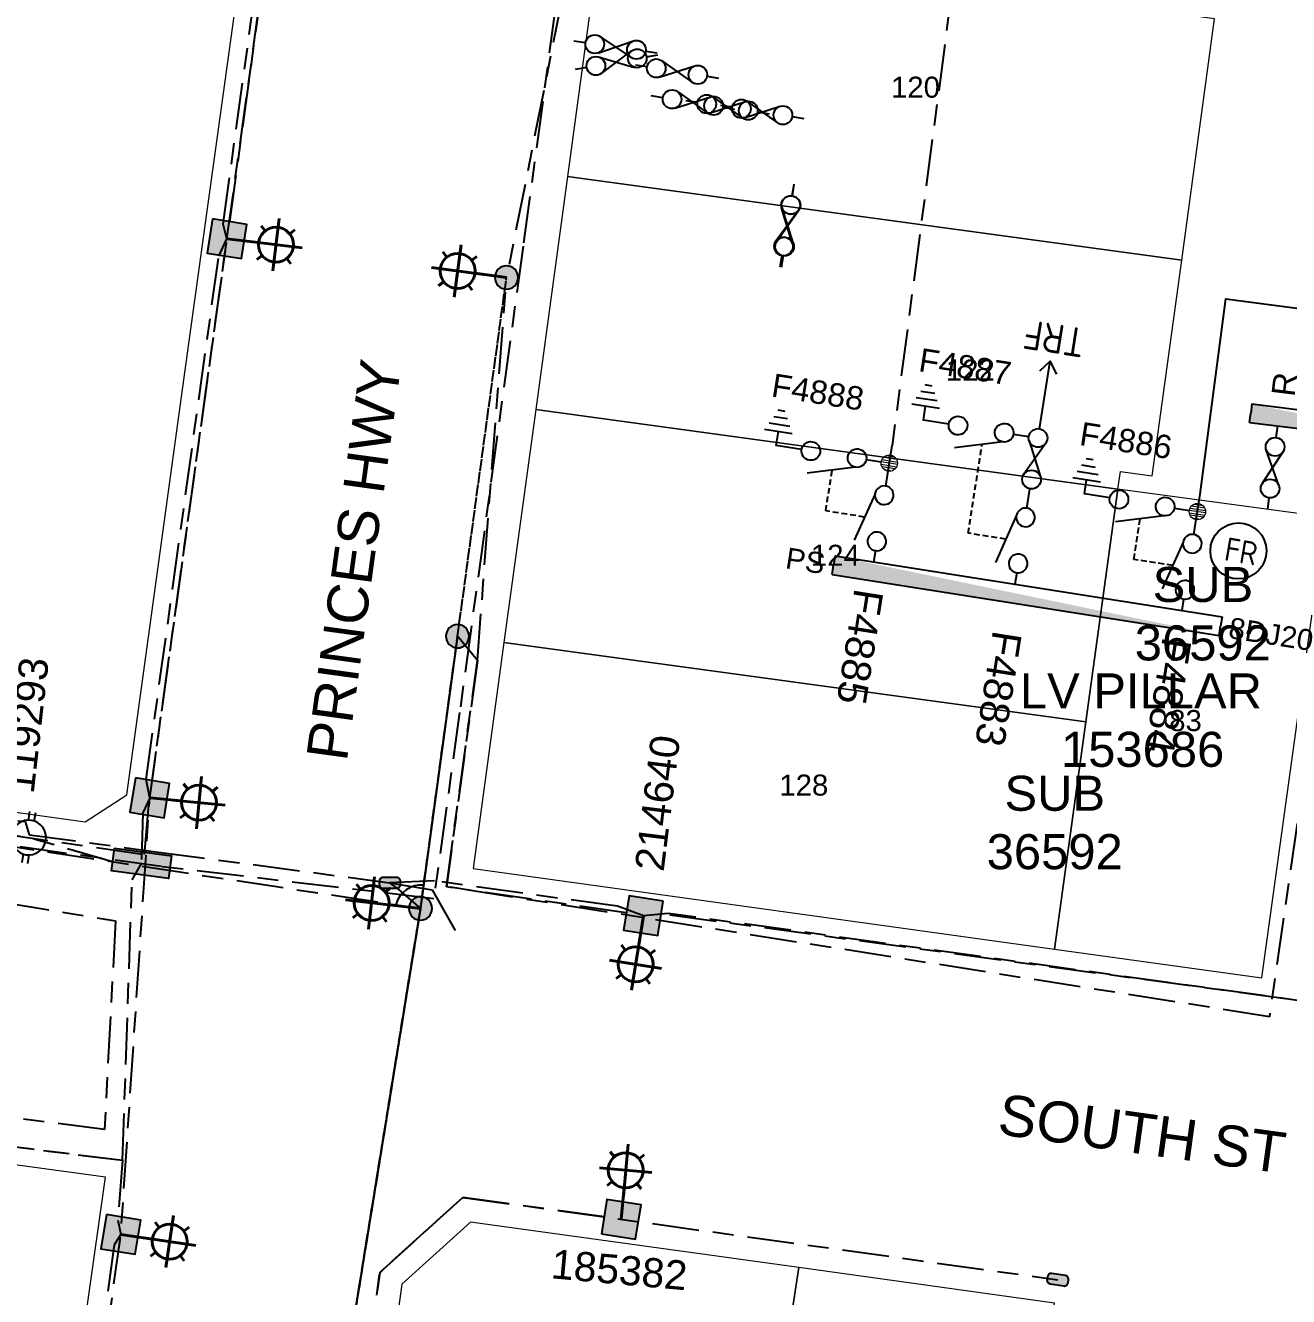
# Model space of a CAD drawing. Header units: metres. Extents: x 270234 to 270904, y 6083797 to 6084440.
# Drawn here: x 270436.7 to 270544.8, y 6084036.5 to 6084145.3 of the extents above; entities that cross this region are included whole.
import ezdxf
from ezdxf.enums import TextEntityAlignment as Align

# ---------------------------------------------------------------- set-up
doc = ezdxf.new("R2010")
doc.units = ezdxf.units.M
for name, pattern in [('A', [0]), ('Cable Exist OH', [1, 1, 0]), ('Cable Exist UG', [8.2, 4, -1.2, 1.8, -1.2]), ('CENTERX2', [4, 2.5, -0.5, 0.5, -0.5]), ('DASHED', [0.75, 0.5, -0.25])]:
    doc.linetypes.add(name, pattern=pattern)
doc.layers.get('0').update_dxf_attribs({"color": 6})
doc.layers.add('Cadastre Land Parcels_SP_EXT', color=9, linetype='Continuous', lineweight=5)
doc.layers.add('Cadastre Roads_SP_EXT', color=9, linetype='Continuous', lineweight=5)
for name, color, linetype in [('Equip_HV_EXT', 7, 'Continuous'), ('Equip_HV_NEW', 2, 'Continuous'), ('Equip_LV_EXT', 7, 'Continuous'), ('Equip_LV_NEW', 2, 'Continuous'), ('Equip_SL_EXT', 7, 'Continuous'), ('Equip_SP_SL_EXT', 7, 'Continuous'), ('Mains_HV_EXT', 7, 'Continuous'), ('Mains_HV_New_U72', 2, 'Continuous'), ('Mains_LV_EXT', 7, 'Continuous'), ('Mains_LV_SL_EXT', 7, 'Continuous'), ('Mains_SL_EXT', 7, 'Continuous'), ('Notes', 7, 'Continuous'), ('Notes_HV_MISC', 7, 'Continuous'), ('Notes_LV_MISC', 7, 'Continuous'), ('Notes_SP_MISC', 7, 'Continuous'), ('OH_Details_SP_MISC', 7, 'Continuous'), ('Sub_LV_NEW', 2, 'Continuous'), ('SupportsOH_SP_TR_HV_LV_SL_EXT', 7, 'Continuous'), ('SupportsUG_SP_LV_EXT', 7, 'Continuous'), ('SupportsUG_SP_LV_SL_EXT', 7, 'Continuous'), ('SupportsUG_SP_SL_EXT', 7, 'Continuous'), ('UG_Details_SP_MISC', 7, 'Continuous')]:
    doc.layers.add(name, color=color, linetype=linetype)
doc.styles.add('ARIAL', font='arial.ttf', dxfattribs={"height": 2})
doc.styles.add('COLUMN_LABEL', font='arial.ttf')
doc.styles.add('iecARIAL', font='arial.ttf', dxfattribs={"height": 2})
doc.styles.add('iecISOCP', font='isocp.shx')
doc.styles.add('IESYMBOL1', font='isocp.shx')
doc.styles.add('PIT_LABEL', font='arial.ttf')
doc.styles.add('POLE_LABEL', font='arial.ttf')
doc.styles.get("Standard").update_dxf_attribs({"font": 'arial.ttf'})
doc.styles.add('SWG_LABEL', font='arial.ttf')
doc.styles.add('SWITCH_LABEL', font='arial.ttf', dxfattribs={"height": 2.5})
doc.linetypes.add('Cable 1', pattern='A,7,-3,["//",Standard,S=1.5,R=0,X=-2.1,Y=-0.7],-0.001', length=10.001)

# ---------------------------------------------------------------- blocks, each defined once
blk = doc.blocks.new('COLUMN_EXT')
blk.add_hatch(color=256).paths.add_polyline_path([(-1.49, 1.48), (-1.49, -1.49), (1.48, -1.49), (1.48, 1.48)])
blk.add_lwpolyline([(-1.49, -1.49), (1.48, -1.49), (1.48, 1.48), (-1.49, 1.48)], close=True)
for tag, height, style, flags, p in [('ASSET_NUM', 2.5, 'COLUMN_LABEL', 8, (2, 2)), ('STRUCTURE_PLANT_NUMBER', 0.2, 'POLE_LABEL', 9, (1.81, 0.03)), ('STREET_CODE', 0.2, 'COLUMN_LABEL', 9, (1.81, -0.2))]:
    blk.add_attdef(tag, text='', height=height, dxfattribs=dict(style=style, flags=flags)).set_placement(p, align=Align.MIDDLE_LEFT)
at = {"flags": 9}
for tag, p in [('COLUMN_TYPE', (1.81, -0.4)), ('OWNED_BY', (1.81, -0.6)), ('STATE', (1.81, -0.8)), ('USAGE', (1.81, -1)), ('STREETNAME', (1.81, -1.6)), ('SUBURB', (1.81, -1.8)), ('LEGEND', (1.81, -1.2)), ('LOCATION', (1.81, -1.4)), ('NOTES', (1.81, -2))]:
    blk.add_attdef(tag, text='', height=0.2, dxfattribs=at).set_placement(p, align=Align.MIDDLE_LEFT)
at = {"flags": 1}
blk.add_attdef('Z', (1.81, -2.35), '', height=0.2, dxfattribs=at)
blk = doc.blocks.new('PILLAR_EXT')
blk.add_hatch(color=256).paths.add_polyline_path([(-2.475, 0.99), (-2.475, -0.99), (2.475, -0.99), (2.475, 0.99)])
blk.add_lwpolyline([(-2.475, -0.99), (2.475, -0.99), (2.475, 0.99), (-2.475, 0.99)], close=True)
at = {"style": 'iecARIAL', "flags": 8}
blk.add_attdef('ASSET_NUM', (1.5, 3.5), '', height=2.5, dxfattribs=at)
for tag, p, flags in [('OWNED_BY', (0, -0.2), 9), ('STATE', (0, -0.4), 9), ('SUPPORT_TYPE', (0, -0.6), 9), ('USAGE', (0, -0.8), 9), ('LEGEND', (0, -1), 9), ('LOCATION', (0, -1.2), 9), ('STREETNAME', (0, -1.8), 9), ('SUBURB', (0, -2), 1), ('NOTES', (0, -1.4), 9), ('PARENT', (0, -1.6), 9)]:
    blk.add_attdef(tag, p, '', height=0.2, dxfattribs=dict(flags=flags))
blk = doc.blocks.new('SL_LANTERN_EXT')
at = {"lineweight": 40}
for p, q in [((-1.46, 5.68), (-1.06, 5.28)), ((0, 1.97), (0, 6.47)), ((1.46, 5.68), (1.06, 5.28)), ((-2.25, 4.22), (2.25, 4.22)), ((-1.46, 2.76), (-1.06, 3.16)), ((0, 0), (0, 2.72)), ((1.46, 2.76), (1.06, 3.16))]:
    blk.add_line(p, q, dxfattribs=at)
blk.add_circle((0, 4.22), 1.5, dxfattribs=at)
at = {"style": 'iecARIAL', "flags": 8}
blk.add_attdef('ASSET_NUM', (1.5, 1.5), '', height=2.5, dxfattribs=at)
for tag, p, height, flags in [('CONSTRUCTED_VOLTAGE', (0.98, -0.65), 0.2, 9), ('CONTROL_TYPE', (0.98, -0.85), 0.2, 9), ('LANTERN_PURPOSE', (0.98, -1.05), 0.2, 9), ('LANTERN_TYPE', (0.98, -1.25), 0.2, 9), ('LNUMBER', (2.18, -3.25), 2.5, 8), ('OPERATING_VOLTAGE', (0.98, -1.65), 0.2, 9), ('ORIENTATION', (0.98, -1.85), 0.2, 9), ('OWNED_BY', (0.98, -2.05), 0.2, 9), ('STATE', (0.98, -2.25), 0.2, 9), ('NO_PHASES', (0.98, -1.45), 0.2, 9), ('USAGE', (0.98, -2.45), 0.2, 9), ('CEXIST', (0.98, -2.65), 0.2, 9), ('CNEW', (0.98, -2.85), 0.2, 9), ('CNUMBER', (0.98, -3.05), 0.2, 9), ('CREMOVE', (0.98, -3.25), 0.2, 9), ('CREPLACE', (0.98, -3.45), 0.2, 9), ('LKINGHEIGHT', (0.98, -3.65), 0.2, 9), ('LBRACKET', (0.98, -3.85), 0.2, 9), ('LBRACKETVOCAB', (0.98, -4.05), 0.2, 9), ('LCATEGORY', (0.98, -4.25), 0.2, 9), ('LCHARGE1', (0.98, -4.45), 0.2, 9), ('LCHARGE1PERCENT', (0.98, -4.65), 0.2, 9), ('LCHARGE2', (0.98, -4.85), 0.2, 9), ('LCHARGE2PERCENT', (0.98, -5.05), 0.2, 9), ('LCHARGE3', (0.98, -5.25), 0.2, 9), ('LCHARGE3PERCENT', (0.98, -5.45), 0.2, 9), ('LEXIST', (0.98, -5.65), 0.2, 9), ('LLAMP', (0.98, -5.85), 0.2, 9), ('LLAMPVOCAB', (0.98, -6.05), 0.2, 9), ('LMAST', (0.98, -6.25), 0.2, 9), ('LMASTVOCAB', (0.98, -6.45), 0.2, 9), ('LNEW', (0.98, -6.65), 0.2, 9), ('LANTNUMBER', (0.98, -6.85), 0.2, 9), ('LOUTREACH', (0.98, -7.25), 0.2, 9), ('LOUTREACHVOCAB', (0.98, -7.45), 0.2, 9), ('LRATECODE', (0.98, -7.65), 0.2, 9), ('LREMOVE', (0.98, -7.85), 0.2, 9), ('LREPLACE', (0.98, -8.05), 0.2, 9), ('LTYPE', (0.98, -8.25), 0.2, 9), ('LTYPEVOCAB', (0.98, -8.45), 0.2, 9), ('LEGEND', (0.98, -8.65), 0.2, 9), ('LOCATION', (0.98, -8.85), 0.2, 9), ('STREETNAME', (0.98, -9.25), 0.2, 9), ('SUBURB', (0.98, -9.45), 0.2, 1), ('NOTES', (0.98, -9.05), 0.2, 9)]:
    blk.add_attdef(tag, p, '', height=height, dxfattribs=dict(flags=flags))
blk = doc.blocks.new('POLE_EXT')
blk.add_hatch(color=256).paths.add_polyline_path([(-1, 0, 1), (1, 0, 1)])
blk.add_lwpolyline([(-1, 0, 1), (1, 0, 1)], format="xyb", close=True)
for tag, height, flags, p in [('pNumber', 2.5, 8, (-17.84, 2.07)), ('OWNED_BY', 0.2, 9, (1.35, -0.4)), ('SPECIAL_USE', 0.2, 9, (1.35, -0.8)), ('STATE', 0.2, 9, (1.35, -1)), ('PARENT', 0.2, 9, (1.35, -0.6)), ('cLV', 0.2, 9, (1.35, -1.4)), ('hDepth', 0.2, 9, (1.35, -1.6)), ('hDia', 0.2, 9, (1.35, -1.8)), ('cHV', 0.2, 9, (1.35, -2)), ('USAGE', 0.2, 9, (1.35, -1.2)), ('LBRACKET', 0.2, 9, (1.35, -2.2)), ('LExisting', 0.2, 9, (1.35, -2.4)), ('LANTNUMBER', 0.2, 9, (1.35, -2.6)), ('LOther', 0.2, 9, (1.35, -2.8)), ('LRemove', 0.2, 9, (1.35, -3)), ('LEGEND', 0.2, 9, (1.35, -3.2)), ('cLinedev', 0.2, 9, (1.35, -3.4)), ('pExisting', 0.2, 9, (1.35, -3.8)), ('pFooting', 0.2, 9, (1.35, -4.4)), ('LOCATION', 0.2, 9, (1.35, -3.6)), ('PFNUMBER', 0.2, 9, (1.35, -4)), ('NEWPFNUMBER', 0.2, 9, (1.35, -4.2)), ('pNew', 0.2, 9, (1.35, -4.6)), ('pRelocate', 0.2, 9, (1.35, -5)), ('pRemove', 0.2, 9, (1.35, -5.2)), ('pReplace', 0.2, 9, (1.35, -5.4)), ('pStay', 0.2, 9, (1.35, -5.6)), ('pType', 0.2, 9, (1.35, -5.8)), ('cspan', 0.2, 9, (1.35, -6)), ('STREETNAME', 0.2, 9, (1.35, -6.2)), ('SUBURB', 0.2, 9, (1.35, -6.4)), ('NOTES', 0.2, 9, (1.35, -6.6)), ('OPERATED_BY', 0.2, 9, (1.36, -7.01)), ('MAINTAINED_BY', 0.2, 9, (1.36, -6.81))]:
    blk.add_attdef(tag, text='', height=height, dxfattribs=dict(flags=flags)).set_placement(p, align=Align.MIDDLE_LEFT)
at = {"style": 'POLE_LABEL'}
for tag, height, flags, p in [('ASSET_NUM', 2.5, 8, (2, 2)), ('STRUCTURE_PLANT_NUMBER', 0.2, 9, (1.35, 0.03)), ('STREET_CODE', 0.2, 9, (1.35, -0.2))]:
    blk.add_attdef(tag, text='', height=height, dxfattribs=dict(at, flags=flags)).set_placement(p, align=Align.MIDDLE_LEFT)
at = {"flags": 1}
blk.add_attdef('Z', (1.35, -7.33), '', height=0.2, dxfattribs=at)
blk = doc.blocks.new('LV_STJ_EXT')
h = blk.add_hatch(color=256)
edge = h.paths.add_edge_path()
edge.add_ellipse((-0.59, 0.13), major_axis=(0.226, 0.226), ratio=1, start_angle=45, end_angle=135)
edge.add_line((-0.91, 0.13), (-0.91, -0.13))
edge.add_ellipse((-0.59, -0.13), major_axis=(0.226, 0.226), ratio=1, start_angle=135, end_angle=225)
edge.add_line((-0.59, -0.45), (0.59, -0.45))
edge.add_ellipse((0.59, -0.13), major_axis=(-0.226, 0.226), ratio=1, start_angle=135, end_angle=225)
edge.add_line((0.91, -0.13), (0.91, 0.13))
edge.add_ellipse((0.59, 0.13), major_axis=(-0.226, 0.226), ratio=1, start_angle=225, end_angle=315)
edge.add_line((0.59, 0.45), (-0.59, 0.45))
blk.add_lwpolyline([(-0.91, 0.13), (-0.91, -0.13, 0.414214), (-0.59, -0.45), (0.59, -0.45, 0.414214), (0.91, -0.13), (0.91, 0.13, 0.414214), (0.59, 0.45), (-0.59, 0.45, 0.414214)], format="xyb", close=True)
at = {"flags": 1}
blk.add_attdef('Z', (0, 0), '', height=0.2, dxfattribs=at)
at = {"flags": 9}
for tag, p in [('ORIENTATION', (0, 0)), ('USAGE', (0, -0.2)), ('LEGEND', (0, -0.4)), ('NOTES', (0, -0.6))]:
    blk.add_attdef(tag, text='', height=0.2, dxfattribs=at).set_placement(p, align=Align.MIDDLE_LEFT)
blk = doc.blocks.new('SL_STJ_EXT')
h = blk.add_hatch(color=256)
edge = h.paths.add_edge_path()
edge.add_ellipse((-0.59, 0.13), major_axis=(0.226, 0.226), ratio=1, start_angle=45, end_angle=135)
edge.add_line((-0.91, 0.13), (-0.91, -0.13))
edge.add_ellipse((-0.59, -0.13), major_axis=(0.226, 0.226), ratio=1, start_angle=135, end_angle=225)
edge.add_line((-0.59, -0.45), (0.59, -0.45))
edge.add_ellipse((0.59, -0.13), major_axis=(-0.226, 0.226), ratio=1, start_angle=135, end_angle=225)
edge.add_line((0.91, -0.13), (0.91, 0.13))
edge.add_ellipse((0.59, 0.13), major_axis=(-0.226, 0.226), ratio=1, start_angle=225, end_angle=315)
edge.add_line((0.59, 0.45), (-0.59, 0.45))
blk.add_lwpolyline([(-0.91, 0.13), (-0.91, -0.13, 0.414214), (-0.59, -0.45), (0.59, -0.45, 0.414214), (0.91, -0.13), (0.91, 0.13, 0.414214), (0.59, 0.45), (-0.59, 0.45, 0.414214)], format="xyb", close=True)
at = {"flags": 1}
blk.add_attdef('Z', (0, 0), '', height=0.2, dxfattribs=at)
at = {"flags": 9}
for tag, p in [('ORIENTATION', (0, 0)), ('USAGE', (0, -0.2)), ('LEGEND', (0, -0.4)), ('NOTES', (0, -0.6))]:
    blk.add_attdef(tag, text='', height=0.2, dxfattribs=at).set_placement(p, align=Align.MIDDLE_LEFT)
blk = doc.blocks.new('LV_UG_LINKS_OPEN_EXT')
blk.add_wipeout([(-0.25, 1.47), (-0.43, 1.43), (-0.61, 1.36), (-0.77, 1.28), (-0.93, 1.17), (-1.07, 1.05), (-1.19, 0.9), (-1.29, 0.75), (-1.38, 0.58), (-1.44, 0.4), (-1.48, 0.22), (-1.49, 0.03), (-1.49, -0.16), (-1.45, -0.34), (-1.4, -0.52), (-1.32, -0.69), (-1.23, -0.85), (-1.11, -1), (-0.98, -1.13), (-0.83, -1.24), (-0.66, -1.34), (-0.49, -1.41), (-0.31, -1.46), (-0.13, -1.49), (0.06, -1.49), (0.25, -1.47), (0.43, -1.43), (0.61, -1.36), (0.77, -1.28), (0.93, -1.17), (1.07, -1.05), (1.19, -0.9), (1.29, -0.75), (1.38, -0.58), (1.44, -0.4), (1.48, -0.22), (1.49, -0.03), (1.49, 0.16), (1.45, 0.34), (1.4, 0.52), (1.32, 0.69), (1.23, 0.85), (1.11, 1), (0.98, 1.13), (0.83, 1.24), (0.66, 1.34), (0.49, 1.41), (0.31, 1.46), (0.13, 1.49), (-0.06, 1.49)])
for p, q in [((-0.25, 1.47), (-0.25, 2.22)), ((0.25, 1.47), (0.25, 2.22)), ((-0.25, -1.47), (-0.25, -2.22)), ((0.25, -1.47), (0.25, -2.22))]:
    blk.add_line(p, q)
blk.add_lwpolyline([(0, -1.49, 1), (0, 1.49, 1)], format="xyb", close=True)
at = {"flags": 9}
for tag, p in [('ACTUAL_STATUS', (0, 0)), ('CONSTRUCTED_VOLTAGE', (0, -0.2)), ('OPERATING_VOLTAGE', (0, -0.6)), ('ORIENTATION', (0, -0.8)), ('STATE', (0, -1)), ('NO_PHASES', (0, -0.4)), ('SWITCH_TYPE', (0, -1.2)), ('USAGE', (0, -1.4)), ('NOTES', (0, -1.6))]:
    blk.add_attdef(tag, text='', height=0.2, dxfattribs=at).set_placement(p, align=Align.MIDDLE_LEFT)
at = {"flags": 1}
blk.add_attdef('Z', (0, 0), '', height=0.2, dxfattribs=at)
blk = doc.blocks.new('LV_UG_DFUSE_CLOSED_EXT')
for points in [[(1, 0), (0, 0)], [(5.04, 0.73), (2.16, -0.72)], [(5.05, -0.71), (2.16, 0.72)], [(6.2, 0.01), (7.2, 0.01)]]:
    blk.add_lwpolyline(points)
for centre in [(1.8, 0), (5.4, 0.01)]:
    blk.add_circle(centre, 0.8)
at = {"flags": 9}
for tag, p in [('ACTUAL_STATUS', (0, 0)), ('CONSTRUCTED_VOLTAGE', (0, -0.2)), ('OPERATING_VOLTAGE', (0, -0.6)), ('ORIENTATION', (0, -0.8)), ('STATE', (0, -1)), ('NO_PHASES', (0, -0.4)), ('SWITCH_TYPE', (0, -1.2)), ('USAGE', (0, -1.4)), ('NOTES', (0, -1.6))]:
    blk.add_attdef(tag, text='', height=0.2, dxfattribs=at).set_placement(p, align=Align.MIDDLE_LEFT)
at = {"flags": 1}
blk.add_attdef('Z', (0, 0), '', height=0.2, dxfattribs=at)
blk = doc.blocks.new('PIT_EXT')
blk.add_hatch(color=256).paths.add_polyline_path([(-2.47, 0.99), (2.47, 0.99), (2.47, -0.99), (-2.47, -0.99)])
at = {"lineweight": -3}
blk.add_lwpolyline([(-2.47, 0.99), (2.47, 0.99), (2.47, -0.99), (-2.47, -0.99)], close=True, dxfattribs=at)
at = {"style": 'PIT_LABEL'}
for tag, height, flags, p in [('ASSET_NUM', 2.5, 8, (2, 2)), ('STREET_CODE', 0.2, 9, (0, -0.2))]:
    blk.add_attdef(tag, text='', height=height, dxfattribs=dict(at, flags=flags)).set_placement(p, align=Align.MIDDLE_LEFT)
at = {"flags": 1}
blk.add_attdef('Z', (0, 0), '', height=0.2, dxfattribs=at)
at = {"flags": 9}
for tag, p in [('OWNED_BY', (0, -0.4)), ('STATE', (0, -0.6)), ('SUPPORT_TYPE', (0, -0.8)), ('USAGE', (0, -1)), ('LOCATION', (0, -1.2)), ('NOTES', (0, -1.4))]:
    blk.add_attdef(tag, text='', height=0.2, dxfattribs=at).set_placement(p, align=Align.MIDDLE_LEFT)
blk = doc.blocks.new('SWG_SIE_TRF_NOES_NEW')
for p, q in [((7.01, 0.8), (2.79, 1.95)), ((14.68, 0), (20.54, 0))]:
    blk.add_line(p, q)
at = {"linetype": 'DASHED'}
blk.add_lwpolyline([(4.9, 1.38), (4.9, 4.64), (12.61, 4.64)], dxfattribs=at)
for points in [[(2.2, 0.01), (1.2, 0.01)], [(19.54, -0.75), (20.54, 0), (19.54, 0.75)], [(7.8, 0), (9.45, 0)]]:
    blk.add_lwpolyline(points)
for points in [[(3, -0.79, 1), (3, 0.81, 1)], [(7, -0.8, 1), (7, 0.8, 1)]]:
    blk.add_lwpolyline(points, format="xyb", close=True)
at = {"flags": 1}
blk.add_attdef('Z', (0, 0), '', height=0.2, dxfattribs=at)
at = {"style": 'SWITCH_LABEL', "flags": 9}
blk.add_attdef('STREET_CODE', text='', height=0.2, dxfattribs=at).set_placement((0, -0.2), align=Align.MIDDLE_LEFT)
at = {"flags": 9}
for tag, p in [('ORIENTATION', (0, -0.4)), ('SUBURB', (0, -1)), ('PARENT', (0, -0.6)), ('USAGE', (0, -0.8)), ('STREETNAME', (0, -1.2)), ('OPERATED_BY', (0, -2.11)), ('LOCATION', (0, -1.4)), ('NOTES', (0, -1.6)), ('OWNED_BY', (0, -1.89)), ('MAINTAINED_BY', (0, -2.32))]:
    blk.add_attdef(tag, text='', height=0.2, dxfattribs=at).set_placement(p, align=Align.MIDDLE_LEFT)
blk = doc.blocks.new('SWG_FUSE_NEW')
for points in [[(1.15, 0.72), (4.04, -0.71)], [(1.16, -0.72), (4.04, 0.73)]]:
    blk.add_lwpolyline(points)
for centre in [(0.8, 0), (4.4, 0.01)]:
    blk.add_circle(centre, 0.8)
blk = doc.blocks.new('SWG_SIE_TRF_NEW')
at = {"linetype": 'CENTERX2'}
blk.add_blockref('SWG_SIE_TRF_NOES_NEW', (0, 0), dxfattribs=at)
at = {"linetype": 'CENTERX2', "rotation": 180}
blk.add_blockref('SWG_FUSE_NEW', (14.68, 0), dxfattribs=at)
at = {"style": 'IESYMBOL1'}
blk.add_text('TRF', height=2.5, rotation=89.9826, dxfattribs=at).set_placement((22.51, -0.05), align=Align.MIDDLE_CENTER)
blk = doc.blocks.new('SWG_SIE_SU_NEW')
blk.add_line((5.81, 0.79), (1.59, 1.94))
at = {"linetype": 'A', "lineweight": 0}
for p, q in [((7.98, 0.35), (7.98, -0.37)), ((8.18, -0.58), (8.18, 0.56)), ((8.38, 0.66), (8.38, -0.68)), ((8.58, -0.71), (8.58, 0.69)), ((8.78, 0.66), (8.78, -0.68)), ((8.98, -0.59), (8.98, 0.56)), ((9.18, 0.35), (9.18, -0.38))]:
    blk.add_line(p, q, dxfattribs=at)
at = {"linetype": 'DASHED'}
blk.add_lwpolyline([(3.7, 1.36), (3.7, 4.73), (7.22, 4.73)], dxfattribs=at)
for points in [[(1, 0), (0, 0)], [(6.6, -0.01), (10.1, -0.01)]]:
    blk.add_lwpolyline(points)
for points in [[(1.8, -0.8, 1), (1.8, 0.8, 1)], [(5.8, -0.81, 1), (5.8, 0.79, 1)]]:
    blk.add_lwpolyline(points, format="xyb", close=True)
at = {"linetype": 'A', "lineweight": 0}
blk.add_circle((8.58, -0.01), 0.7, dxfattribs=at)
at = {"style": 'SWG_LABEL', "flags": 8}
blk.add_attdef('ASSET_NUM', text='', height=2.5, rotation=179.9544, dxfattribs=at).set_placement((-2.4, 0.01), align=Align.MIDDLE_LEFT)
at = {"flags": 1}
blk.add_attdef('Z', (0, 0), '', height=0.2, dxfattribs=at)
at = {"style": 'SWITCH_LABEL', "flags": 9}
blk.add_attdef('STREET_CODE', text='', height=0.2, dxfattribs=at).set_placement((0, 0), align=Align.MIDDLE_LEFT)
at = {"flags": 9}
for tag, p in [('ORIENTATION', (0, -0.2)), ('SUBURB', (0, -0.8)), ('STREETNAME', (0, -1)), ('PARENT', (0, -0.4)), ('USAGE', (0, -0.6)), ('OPERATED_BY', (-0.01, -1.84)), ('OWNED_BY', (-0.01, -1.62)), ('MAINTAINED_BY', (-0.01, -2.05)), ('LOCATION', (0, -1.2)), ('NOTES', (0, -1.4))]:
    blk.add_attdef(tag, text='', height=0.2, dxfattribs=at).set_placement(p, align=Align.MIDDLE_LEFT)
blk = doc.blocks.new('SWG_SIE_ES_NEW')
for p, q in [((-5.79, 0.78), (-1.79, 1.93)), ((0.01, -1.21), (2.41, -1.21)), ((0.31, -1.81), (2.11, -1.81)), ((0.61, -2.41), (1.81, -2.41)), ((0.92, -3.01), (1.52, -3.01))]:
    blk.add_line(p, q)
for points in [[(-5.79, -0.82, -1), (-5.79, 0.78, -1)], [(-1.79, -0.81, -1), (-1.79, 0.79, -1)]]:
    blk.add_lwpolyline(points, format="xyb", close=True)
for points in [[(-6.59, -0.02), (-7.89, -0.02)], [(-0.99, -0.01), (1.21, -0.01), (1.21, -1.21)]]:
    blk.add_lwpolyline(points)
at = {"flags": 1}
blk.add_attdef('Z', (0, 0), '', height=0.2, dxfattribs=at)
at = {"style": 'SWITCH_LABEL', "flags": 9}
blk.add_attdef('STREET_CODE', text='', height=0.2, dxfattribs=at).set_placement((0, -0.2), align=Align.MIDDLE_LEFT)
at = {"flags": 9}
for tag, p in [('ORIENTATION', (0, -0.4)), ('SUBURB', (0, -1)), ('PARENT', (0, -0.6)), ('USAGE', (0, -0.8)), ('STREETNAME', (0, -1.2)), ('OPERATED_BY', (0, -2.01)), ('LOCATION', (0, -1.4)), ('NOTES', (0, -1.6)), ('OWNED_BY', (0, -1.78)), ('MAINTAINED_BY', (0, -2.21))]:
    blk.add_attdef(tag, text='', height=0.2, dxfattribs=at).set_placement(p, align=Align.MIDDLE_LEFT)
at = {"style": 'ARIAL', "flags": 8}
blk.add_attdef('ASSET_NUM', text='', height=2, dxfattribs=at).set_placement((14.3, -5.09), align=Align.MIDDLE_RIGHT)
blk = doc.blocks.new('FAULT_INDIC_SE')
blk.add_circle((0, 0), 2.4)
at = {"insert": (-1.15, 1), "char_height": 2, "width": 2.7042, "attachment_point": 1, "style": 'iecISOCP'}
blk.add_mtext('FR', dxfattribs=at)
blk = doc.blocks.new('*U142')
for p, q in [((-1.6, 0), (-1.6, 33.55)), ((-1.6, 33.55), (-0.8, 33.55)), ((0, 33.55), (-0.8, 33.55)), ((0, 0), (0, 33.55)), ((-1.6, 0), (-0.8, 0)), ((0, 0), (-0.8, 0))]:
    blk.add_line(p, q)
at = {"style": 'ARIAL'}
blk.add_attdef('SWG_TYPE', text='', height=1.8, rotation=90, dxfattribs=at).set_placement((-0.8, 34.29), align=Align.MIDDLE_LEFT)
blk.add_attdef('SUB_TYPE', text='', height=1.8, rotation=90, dxfattribs=at).set_placement((-0.8, -0.76), align=Align.MIDDLE_RIGHT)
blk = doc.blocks.new('LV_UG_DFUSE_CLOSED_NEW')
for points in [[(1, 0), (0, 0)], [(5.04, 0.73), (2.16, -0.72)], [(5.05, -0.71), (2.16, 0.72)], [(6.2, 0.01), (7.2, 0.01)]]:
    blk.add_lwpolyline(points)
for centre in [(1.8, 0), (5.4, 0.01)]:
    blk.add_circle(centre, 0.8)
for tag, flags, p in [('ACTUAL_STATUS', 9, (1.5, 0)), ('CONSTRUCTED_VOLTAGE', 9, (1.5, -0.2)), ('OPERATED_BY', 9, (1.5, -0.6)), ('OWNED_BY', 9, (1.5, -1)), ('NO_PHASES', 9, (1.5, -0.4)), ('MAINTAINED_BY', 9, (1.5, -0.8)), ('OPERATING_VOLTAGE', 9, (1.5, -1.2)), ('ORIENTATION', 9, (1.5, -1.4)), ('STATE', 9, (1.5, -1.6)), ('SWITCH_TYPE', 9, (1.5, -1.8)), ('USAGE', 9, (1.5, -2)), ('NOTES', 9, (1.5, -2.2)), ('Z', 1, (1.5, -2.4))]:
    blk.add_attdef(tag, text='', height=0.2, dxfattribs=dict(flags=flags)).set_placement(p, align=Align.MIDDLE_LEFT)
blk = doc.blocks.new('*U158')
at = {"layer": 'Sub_LV_NEW'}
for p, q in [((-1.6, 0), (-1.6, 19.48)), ((-1.6, 19.48), (-0.8, 19.48)), ((0, 19.48), (-0.8, 19.48)), ((0, 0), (0, 19.48)), ((-1.6, 0), (-0.8, 0)), ((0, 0), (-0.8, 0))]:
    blk.add_line(p, q, dxfattribs=at)

msp = doc.modelspace()

# ---------------------------------------------------------------- linework, layer by layer
at = {"layer": 'Cadastre Land Parcels_SP_EXT', "linetype": 'Continuous'}
for points in [[(270445.35, 6084079.48), (270450.57, 6084117.28), (270453.25, 6084136.67), (270455.98, 6084156.47), (270370.74, 6084169.09), (270369.29, 6084148.78), (270367.91, 6084129.35), (270367.87, 6084128.84), (270385.21, 6084126.41), (270397.67, 6084124.67), (270400.77, 6084124.24), (270398.07, 6084105), (270395.09, 6084083.7), (270398.51, 6084083.22), (270416.99, 6084080.63), (270441.79, 6084077.16), (270445.35, 6084079.48)], [(270538.5, 6084145.9), (270485.9, 6084153.07), (270483.09, 6084132.42), (270535.68, 6084125.25), (270538.5, 6084145.9)], [(270535.68, 6084125.25), (270483.09, 6084132.42), (270480.37, 6084112.46), (270530.22, 6084105.66), (270530.43, 6084107.15), (270533.16, 6084106.78), (270535.68, 6084125.25)], [(270530.22, 6084105.66), (270480.37, 6084112.46), (270477.65, 6084092.51), (270527.48, 6084085.72), (270530.22, 6084105.66)], [(270542.54, 6084063.82), (270548, 6084103.24), (270530.22, 6084105.66), (270527.48, 6084085.72), (270524.8, 6084066.28), (270542.54, 6084063.82)], [(270527.48, 6084085.72), (270477.65, 6084092.51), (270475.01, 6084073.17), (270524.8, 6084066.28), (270527.48, 6084085.72)], [(270443.54, 6084046.75), (270423.62, 6084049.48), (270416.86, 6084000.16), (270436.54, 6083997.3), (270443.54, 6084046.75)], [(270502.91, 6084039.01), (270474.79, 6084042.91), (270468.92, 6084037.6), (270466.21, 6084017.74), (270498.98, 6084013.52), (270502.91, 6084039.01)], [(270524.79, 6084035.98), (270502.91, 6084039.01), (270498.98, 6084013.52), (270506.37, 6083997.33), (270519.06, 6083995.57), (270524.79, 6084035.98)]]:
    msp.add_lwpolyline(points, close=True, dxfattribs=at)
at = {"layer": 'Equip_HV_EXT', "color": 7, "linetype": 'Continuous'}
msp.add_solid([(270506, 6084099.93), (270538.89, 6084093.13), (270505.75, 6084098.35)], dxfattribs=at)
at = {"layer": 'Equip_LV_EXT', "color": 7, "linetype": 'Continuous'}
msp.add_solid([(270541.5, 6084111.36), (270560.84, 6084108.98), (270541.7, 6084112.95)], dxfattribs=at)
at = {"layer": 'Mains_HV_EXT', "linetype": 'Cable Exist UG'}
msp.add_lwpolyline([(270487.89, 6084155.36), (270494.89, 6084154.73), (270516.46, 6084151.85), (270510.89, 6084109.38)], dxfattribs=at)
at = {"layer": 'Mains_HV_New_U72', "linetype": 'Cable 1'}
msp.add_lwpolyline([(270537.26, 6084105.23), (270539.45, 6084121.93), (270552.93, 6084120.17), (270549.5, 6084094.05)], dxfattribs=at)
at = {"layer": 'Mains_LV_EXT', "linetype": 'Cable Exist UG'}
for points in [[(270453.94, 6084127.08), (270457.97, 6084156.2)], [(270447.33, 6084079.22), (270453.94, 6084127.08)], [(270546.75, 6084085.15), (270543.19, 6084060.49), (270472.72, 6084071.62), (270475.38, 6084090.99), (270473.68, 6084093.06)], [(270462.67, 6084021.42), (270464.95, 6084023.37), (270467.03, 6084038.6), (270474.14, 6084045.03), (270525.07, 6084037.98)]]:
    msp.add_lwpolyline(points, dxfattribs=at)
at = {"layer": 'Mains_LV_EXT', "linetype": 'Cable Exist OH'}
for points in [[(270470.51, 6084069.76), (270473.68, 6084093.06)], [(270470.51, 6084069.76), (270462.67, 6084021.42)]]:
    msp.add_lwpolyline(points, dxfattribs=at)
at = {"layer": 'Mains_LV_EXT', "linetype": 'Continuous'}
msp.add_lwpolyline([(270470.78, 6084071.75, 0.367956), (270468.4, 6084070.08)], format="xyb", dxfattribs=at)
at = {"layer": 'Mains_SL_EXT', "linetype": 'Cable Exist UG'}
for points in [[(270453.94, 6084127.08), (270453.61, 6084128.33), (270457.28, 6084154.93), (270457.97, 6084156.21)], [(270447.33, 6084079.22), (270447.02, 6084080.81), (270453.23, 6084125.6), (270453.94, 6084127.08)], [(270447.33, 6084079.22), (270446.72, 6084077.94), (270446.62, 6084073.62)], [(270448.06, 6084074.59), (270467.85, 6084071.96)], [(270445, 6084048.2), (270445.81, 6084072.21), (270446.62, 6084073.62)], [(270489.59, 6084069.14), (270487.38, 6084069.94), (270471.7, 6084072.11), (270467.85, 6084071.96)], [(270467.85, 6084071.96), (270468.6, 6084071.4), (270470.51, 6084069.76)], [(270467.89, 6084071.95), (270471.52, 6084071.36), (270473.58, 6084067.69)], [(270559.07, 6084060.02), (270491.7, 6084069.34), (270489.59, 6084069.14)], [(270432.08, 6084050.36), (270433.06, 6084049.7), (270445, 6084048.2)], [(270445, 6084048.2), (270444.59, 6084043.08), (270444.86, 6084041.85)], [(270444.86, 6084041.85), (270444.28, 6084040.96), (270438.28, 6083998.08), (270438.52, 6083997.03)]]:
    msp.add_lwpolyline(points, dxfattribs=at)
at = {"layer": 'Mains_SL_EXT', "linetype": 'Cable Exist OH'}
for points in [[(270473.68, 6084093.06), (270477.87, 6084123.77)], [(270470.51, 6084069.76), (270473.68, 6084093.06)], [(270462.67, 6084021.42), (270470.51, 6084069.76)]]:
    msp.add_lwpolyline(points, dxfattribs=at)
at = {"layer": 'OH_Details_SP_MISC', "color": 7, "linetype": 'Continuous', "flags": 128}
for points in [[(270473.68, 6084093.06), (270470.51, 6084069.77)], [(270470.51, 6084069.76), (270462.67, 6084021.43), (270456.02, 6083972.67)]]:
    msp.add_lwpolyline(points, dxfattribs=at)
at = {"layer": 'UG_Details_SP_MISC', "color": 7, "linetype": 'Cable Exist UG', "flags": 128}
for points in [[(270454.18, 6084128.54), (270457.63, 6084153.76), (270458.31, 6084158.66), (270459.86, 6084170.17), (270460.3, 6084173.11), (270464.54, 6084207.43)], [(270484.26, 6084155.86), (270477.87, 6084123.77)], [(270475.38, 6084090.99), (270477.87, 6084123.77)], [(270475.38, 6084090.99), (270472.72, 6084071.62)], [(270488.12, 6084069.38), (270472.72, 6084071.62)], [(270544.56, 6084062.02), (270491.12, 6084069.29)], [(270433.47, 6084049.64), (270445, 6084048.2)], [(270486.22, 6084043.35), (270474.14, 6084045.03), (270467.03, 6084038.6), (270464.95, 6084023.37), (270462.85, 6084021.52)]]:
    msp.add_lwpolyline(points, dxfattribs=at)

# ---------------------------------------------------------------- block references
at = {"layer": 'Equip_HV_NEW', "linetype": 'CENTERX2'}
ref = msp.add_blockref('SWG_SIE_TRF_NEW', (270521.22, 6084096.32), dxfattribs=dict(at, rotation=81.05518070372612))
ref.add_attrib('ASSET_NUM', 'F4883', dxfattribs={"layer": '0', "height": 2.5, "rotation": 261.0096, "style": 'SWG_LABEL'}).set_placement((270520.77, 6084093.45), align=Align.MIDDLE_LEFT)
ref = msp.add_blockref('SWG_SIE_ES_NEW', (270514.76, 6084111.36), dxfattribs=dict(at, rotation=171.0551807037262))
ref.add_attrib('ASSET_NUM', 'F4887', dxfattribs={"layer": '0', "height": 2, "rotation": 171.0552, "style": 'ARIAL', "text_generation_flag": 6}).set_placement((270513.23, 6084116.75), align=Align.MIDDLE_LEFT)
ref = msp.add_blockref('SWG_SIE_ES_NEW', (270502.16, 6084109.19), dxfattribs=dict(at, rotation=171.0551807037262))
ref.add_attrib('ASSET_NUM', 'F4888', dxfattribs={"layer": '0', "height": 2, "rotation": 171.0552, "style": 'ARIAL', "text_generation_flag": 6}).set_placement((270500.62, 6084114.58), align=Align.MIDDLE_LEFT)
ref = msp.add_blockref('SWG_SIE_ES_NEW', (270528.54, 6084105.04), dxfattribs=dict(at, rotation=171.0551807037262))
ref.add_attrib('ASSET_NUM', 'F4886', dxfattribs={"layer": '0', "height": 2, "rotation": 171.0552, "style": 'ARIAL', "text_generation_flag": 6}).set_placement((270527, 6084110.43), align=Align.MIDDLE_LEFT)
ref = msp.add_blockref('SWG_SIE_SU_NEW', (270509.3, 6084099.4), dxfattribs=dict(at, rotation=81.05518070372612))
ref.add_attrib('ASSET_NUM', 'F4885', dxfattribs={"layer": '0', "height": 2.5, "rotation": 261.0096, "style": 'SWG_LABEL'}).set_placement((270508.92, 6084097.04), align=Align.MIDDLE_LEFT)
ref = msp.add_blockref('SWG_SIE_SU_NEW', (270535.68, 6084095.25), dxfattribs=dict(at, rotation=81.05518070372612))
ref.add_attrib('ASSET_NUM', 'F4884', dxfattribs={"layer": '0', "height": 2.5, "rotation": 261.0096, "style": 'SWG_LABEL'}).set_placement((270535.3, 6084092.88), align=Align.MIDDLE_LEFT)
at = {"layer": 'Equip_HV_NEW', "linetype": 'CENTERX2', "rotation": 350.2448150197758}
msp.add_blockref('FAULT_INDIC_SE', (270540.54, 6084100.36), dxfattribs=at)
at = {"layer": 'Equip_HV_NEW', "linetype": 'CENTERX2', "rotation": 261.0551807037261}
msp.add_blockref('*U142', (270505.75, 6084098.35), dxfattribs=at).add_auto_attribs({'SUB_TYPE': 'PS', 'SWG_TYPE': '8DJ20'})
at = {"layer": 'Equip_LV_EXT'}
for name, p, rotation in [('LV_UG_DFUSE_CLOSED_EXT', (270490.78, 6084143.01), 172.1057350544656), ('LV_UG_DFUSE_CLOSED_EXT', (270490.84, 6084142.84), 190.1093000020386), ('LV_UG_DFUSE_CLOSED_EXT', (270496.03, 6084140.84), 171.0034596055337), ('LV_UG_DFUSE_CLOSED_EXT', (270497.38, 6084138.19), 171.0034596055337), ('LV_UG_DFUSE_CLOSED_EXT', (270500.35, 6084137.78), 171.0034596055337), ('LV_UG_DFUSE_CLOSED_EXT', (270503.32, 6084137.38), 171.0034596055337), ('LV_UG_DFUSE_CLOSED_EXT', (270502.51, 6084131.75), 260.1320993991257), ('LV_UG_DFUSE_CLOSED_EXT', (270502.51, 6084131.75), 261.039724570763), ('LV_STJ_EXT', (270525.07, 6084037.98), 350.9573618076091)]:
    msp.add_blockref(name, p, dxfattribs=dict(at, rotation=rotation))
at = {"layer": 'Equip_LV_NEW', "linetype": 'Cable Exist UG', "rotation": 262.9923292986232}
for name, p in [('*U158', (270541.5, 6084111.36)), ('LV_UG_DFUSE_CLOSED_NEW', (270543.9, 6084111.06))]:
    msp.add_blockref(name, p, dxfattribs=at)
at = {"layer": 'Equip_SL_EXT'}
msp.add_blockref('SL_STJ_EXT', (270467.89, 6084071.95), dxfattribs=at)
at = {"layer": 'Equip_SP_SL_EXT'}
for p, rotation in [((270453.94, 6084127.08), 263.0930920398508), ((270477.87, 6084123.77), 82.46157661508067), ((270447.33, 6084079.22), 264.5545322774028), ((270470.51, 6084069.76), 83.58340006502858), ((270489.59, 6084069.14), 170.8843116678507), ((270444.86, 6084041.85), 261.6929399611453)]:
    msp.add_blockref('SL_LANTERN_EXT', p, dxfattribs=dict(at, rotation=rotation))
ref = msp.add_blockref('SL_LANTERN_EXT', (270487.7, 6084043.15), dxfattribs=dict(at, rotation=354.8830135004281))
ref.add_attrib('ASSET_NUM', '185382', dxfattribs={"layer": '0', "height": 2.5, "rotation": 354.883, "style": 'iecARIAL'}).set_placement((270487.64, 6084040.08), align=Align.TOP_CENTER)
at = {"layer": 'SupportsOH_SP_TR_HV_LV_SL_EXT'}
for p in [(270477.87, 6084123.77), (270473.68, 6084093.06), (270470.51, 6084069.76)]:
    msp.add_blockref('POLE_EXT', p, dxfattribs=at)
at = {"layer": 'SupportsUG_SP_LV_EXT'}
ref = msp.add_blockref('PILLAR_EXT', (270434.64, 6084076.15), dxfattribs=dict(at, rotation=352.0329451576168))
ref.add_attrib('ASSET_NUM', '119293', dxfattribs={"layer": '0', "height": 2.5, "rotation": 83.5365, "style": 'iecARIAL'}).set_placement((270436.14, 6084079.65), align=Align.MIDDLE_LEFT)
at = {"layer": 'SupportsUG_SP_LV_SL_EXT'}
for p, rotation in [((270453.94, 6084127.08), 260.9378735922953), ((270447.33, 6084079.22), 260.9378735922953), ((270487.7, 6084043.15), 350.9572617673592), ((270444.86, 6084041.85), 260.7483673468272)]:
    msp.add_blockref('COLUMN_EXT', p, dxfattribs=dict(at, rotation=rotation))
ref = msp.add_blockref('COLUMN_EXT', (270489.59, 6084069.14), dxfattribs=dict(at, rotation=170.8843116678507))
ref.add_attrib('ASSET_NUM', '214640', dxfattribs={"layer": '0', "height": 2.5, "rotation": 82.9679, "style": 'COLUMN_LABEL'}).set_placement((270492.78, 6084078.54), align=Align.BOTTOM_CENTER)
at = {"layer": 'SupportsUG_SP_SL_EXT', "rotation": 352.3021923558839}
msp.add_blockref('PIT_EXT', (270446.62, 6084073.62), dxfattribs=at)

# ---------------------------------------------------------------- texts
at = {"layer": 'Cadastre Land Parcels_SP_EXT'}
for s, p in [('120', (270510.79, 6084139.16)), ('122', (270515.49, 6084114.95)), ('124', (270503.93, 6084099.09)), ('83', (270534.61, 6084084.94)), ('128', (270501.23, 6084079.42))]:
    msp.add_text(s, height=1.8, dxfattribs=at).set_placement(p)
at = {"layer": 'Cadastre Roads_SP_EXT'}
msp.add_text('PRINCES HWY', height=3.5, rotation=82.1869, dxfattribs=at).set_placement((270464.19, 6084082.26))
at = {"layer": 'Equip_LV_NEW', "insert": (270543.35, 6084113.75), "char_height": 2, "width": 1.1319, "attachment_point": 1, "rotation": 82.9923, "style": 'iecARIAL'}
msp.add_mtext('R', dxfattribs=at)
at = {"layer": 'Notes'}
msp.add_text('SOUTH ST', height=3.5, rotation=352.1188, dxfattribs=at).set_placement((270519.81, 6084050.45))
at = {"layer": 'Notes_HV_MISC', "color": 2, "linetype": 'Continuous', "insert": (270506.62, 6084081.12), "char_height": 3, "attachment_point": 1, "style": 'iecARIAL'}
msp.add_mtext_dynamic_manual_height_columns('\\pi13.888;SUB\\P\\pi12.362;36592', width=35.982, gutter_width=10, heights=[0], dxfattribs=at)
at = {"layer": 'Notes_LV_MISC', "color": 2, "linetype": 'Continuous', "insert": (270514.02, 6084089.88), "char_height": 3, "attachment_point": 1, "style": 'iecARIAL'}
msp.add_mtext_dynamic_manual_height_columns('\\pi7.8041;LV PILLAR\\P\\pi11.323;153686', width=35.982, gutter_width=10, heights=[0], dxfattribs=at)
at = {"layer": 'Notes_SP_MISC', "color": 2, "linetype": 'Continuous', "insert": (270519.3, 6084098.99), "char_height": 3, "attachment_point": 1, "style": 'iecARIAL'}
msp.add_mtext_dynamic_manual_height_columns('\\pi13.888;SUB\\P\\pi12.362;36592', width=35.982, gutter_width=10, heights=[0], dxfattribs=at)

# ---------------------------------------------------------------- next in the draw order: block references
at = {"layer": 'Equip_LV_EXT', "rotation": 350.8685260656593}
msp.add_blockref('LV_UG_LINKS_OPEN_EXT', (270436.96, 6084075.83), dxfattribs=at)

# ---------------------------------------------------------------- next in the draw order: linework, layer by layer
at = {"layer": 'Mains_HV_EXT', "linetype": 'Cable Exist UG'}
msp.add_lwpolyline([(270488.08, 6084155.18), (270488.15, 6084153.54), (270483.07, 6084154.23), (270482.07, 6084146.95), (270479.29, 6084126.46), (270473.86, 6084086.54), (270471.64, 6084070.59), (270448.32, 6084073.34), (270420.29, 6084077.25), (270418.51, 6084077.04)], dxfattribs=at)
at = {"layer": 'Mains_LV_EXT', "linetype": 'Cable Exist UG'}
msp.add_lwpolyline([(270434.64, 6084076.15), (270446.88, 6084074.37), (270447.21, 6084078.31), (270447.33, 6084079.22)], dxfattribs=at)
at = {"layer": 'Mains_LV_SL_EXT', "linetype": 'Cable Exist UG'}
for points in [[(270424.83, 6084078.5), (270429.36, 6084077.89), (270430.47, 6084075.83), (270470.51, 6084069.76)], [(270434.64, 6084076.15), (270434.73, 6084070.29), (270444.39, 6084068.69), (270443.45, 6084050.84), (270431.26, 6084052.4), (270427.61, 6084050.66), (270423.89, 6084051.17), (270414.95, 6084047.74)]]:
    msp.add_lwpolyline(points, dxfattribs=at)
at = {"layer": 'Mains_SL_EXT', "linetype": 'Cable Exist UG'}
msp.add_lwpolyline([(270387.11, 6084080.79), (270389.78, 6084082.41), (270391.16, 6084083.25), (270413.13, 6084080.25), (270414.18, 6084080.44), (270419.65, 6084079.74), (270420.56, 6084079.9), (270423.84, 6084079.51), (270425.99, 6084079.14), (270426.35, 6084078.69), (270430.87, 6084077.92), (270436.67, 6084077.19), (270437, 6084076.06), (270448.06, 6084074.59)], dxfattribs=at)
at = {"layer": 'UG_Details_SP_MISC', "color": 7, "linetype": 'Cable Exist UG', "flags": 128}
for points in [[(270438.52, 6083997.03), (270444.86, 6084041.85), (270447.33, 6084079.22), (270453.94, 6084127.08)], [(270444.14, 6084073.76), (270436.96, 6084075.83), (270432.18, 6084076.45), (270426.31, 6084078.04)]]:
    msp.add_lwpolyline(points, dxfattribs=at)

doc.saveas('drawing.dxf')
